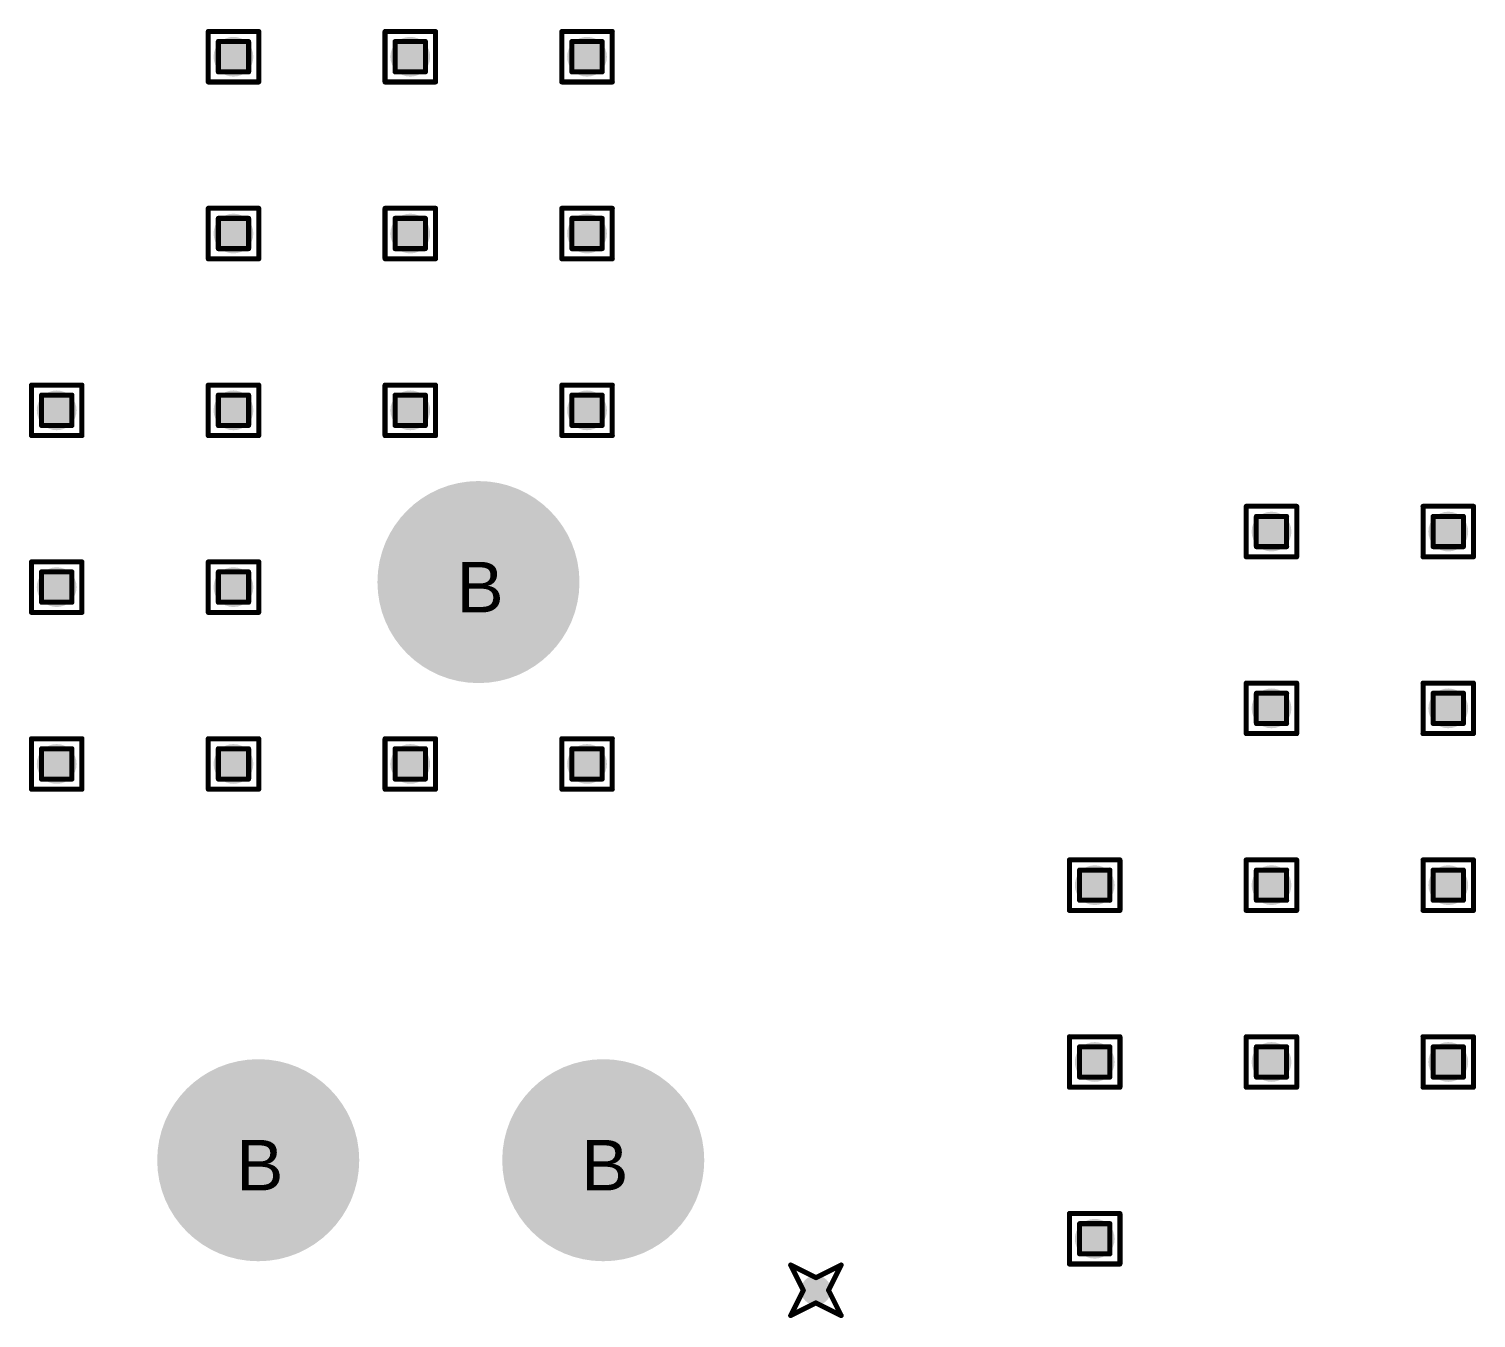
# Model space of a CAD drawing. Header units: millimetres. Extents: x -25 to 478, y -31 to 252.
# Drawn here: x 42.29 to 56.85, y 99.02 to 111.99 of the extents above; entities that cross this region are included whole.
import ezdxf

# ---------------------------------------------------------------- set-up
doc = ezdxf.new("R2010")
doc.units = ezdxf.units.MM
for name, color, linetype in [('DrillDrawing', 1, 'Continuous'), ('MultiLayer', 9, 'Continuous'), ('PadHoleLayer', 156, 'Continuous'), ('ViaHoleLayer', 16, 'Continuous')]:
    doc.layers.add(name, color=color, linetype=linetype)
doc.styles.add('Arial', font='', dxfattribs={"height": 0.2})
doc.styles.get('Arial').set_extended_font_data('Arial')

# ---------------------------------------------------------------- blocks, each defined once
blk = doc.blocks.new('KEYSTONE5000_961')
at = {"layer": 'MultiLayer'}
h = blk.add_hatch(color=9, dxfattribs=at)
edge = h.paths.add_edge_path()
edge.add_arc((0, 0), 1.016, 0, 360)
at = {"layer": 'PadHoleLayer'}
h = blk.add_hatch(color=156, dxfattribs=at)
edge = h.paths.add_edge_path()
edge.add_arc((0, 0), 0.508, 0, 360)
blk = doc.blocks.new('KEYSTONE5002_969')
at = {"layer": 'MultiLayer'}
h = blk.add_hatch(color=9, dxfattribs=at)
edge = h.paths.add_edge_path()
edge.add_arc((0, 0), 1.016, 0, 360)
at = {"layer": 'PadHoleLayer'}
h = blk.add_hatch(color=156, dxfattribs=at)
edge = h.paths.add_edge_path()
edge.add_arc((0, 0), 0.508, 0, 360)
blk = doc.blocks.new('KEYSTONE5002_985')
at = {"layer": 'MultiLayer'}
h = blk.add_hatch(color=9, dxfattribs=at)
edge = h.paths.add_edge_path()
edge.add_arc((0, 0), 1.016, 0, 360)
at = {"layer": 'PadHoleLayer'}
h = blk.add_hatch(color=156, dxfattribs=at)
edge = h.paths.add_edge_path()
edge.add_arc((0, 0), 0.508, 0, 360)

msp = doc.modelspace()

# ---------------------------------------------------------------- hatches: boundary and pattern name
at = {"layer": 'ViaHoleLayer'}
h = msp.add_hatch(color=16, dxfattribs=at)
edge = h.paths.add_edge_path()
edge.add_arc((44.348, 111.709), 0.2, 0, 360)
h = msp.add_hatch(color=16, dxfattribs=at)
edge = h.paths.add_edge_path()
edge.add_arc((46.126, 111.709), 0.2, 0, 360)
h = msp.add_hatch(color=16, dxfattribs=at)
edge = h.paths.add_edge_path()
edge.add_arc((47.904, 111.709), 0.2, 0, 360)
h = msp.add_hatch(color=16, dxfattribs=at)
edge = h.paths.add_edge_path()
edge.add_arc((44.348, 109.931), 0.2, 0, 360)
h = msp.add_hatch(color=16, dxfattribs=at)
edge = h.paths.add_edge_path()
edge.add_arc((46.126, 109.931), 0.2, 0, 360)
h = msp.add_hatch(color=16, dxfattribs=at)
edge = h.paths.add_edge_path()
edge.add_arc((47.904, 109.931), 0.2, 0, 360)
h = msp.add_hatch(color=16, dxfattribs=at)
edge = h.paths.add_edge_path()
edge.add_arc((42.57, 108.153), 0.2, 0, 360)
h = msp.add_hatch(color=16, dxfattribs=at)
edge = h.paths.add_edge_path()
edge.add_arc((44.348, 108.153), 0.2, 0, 360)
h = msp.add_hatch(color=16, dxfattribs=at)
edge = h.paths.add_edge_path()
edge.add_arc((46.126, 108.153), 0.2, 0, 360)
h = msp.add_hatch(color=16, dxfattribs=at)
edge = h.paths.add_edge_path()
edge.add_arc((47.904, 108.153), 0.2, 0, 360)
h = msp.add_hatch(color=16, dxfattribs=at)
edge = h.paths.add_edge_path()
edge.add_arc((54.788, 106.934), 0.2, 0, 360)
h = msp.add_hatch(color=16, dxfattribs=at)
edge = h.paths.add_edge_path()
edge.add_arc((56.566, 106.934), 0.2, 0, 360)
h = msp.add_hatch(color=16, dxfattribs=at)
edge = h.paths.add_edge_path()
edge.add_arc((42.57, 106.375), 0.2, 0, 360)
h = msp.add_hatch(color=16, dxfattribs=at)
edge = h.paths.add_edge_path()
edge.add_arc((44.348, 106.375), 0.2, 0, 360)
h = msp.add_hatch(color=16, dxfattribs=at)
edge = h.paths.add_edge_path()
edge.add_arc((54.788, 105.156), 0.2, 0, 360)
h = msp.add_hatch(color=16, dxfattribs=at)
edge = h.paths.add_edge_path()
edge.add_arc((56.566, 105.156), 0.2, 0, 360)
h = msp.add_hatch(color=16, dxfattribs=at)
edge = h.paths.add_edge_path()
edge.add_arc((42.57, 104.597), 0.2, 0, 360)
h = msp.add_hatch(color=16, dxfattribs=at)
edge = h.paths.add_edge_path()
edge.add_arc((44.348, 104.597), 0.2, 0, 360)
h = msp.add_hatch(color=16, dxfattribs=at)
edge = h.paths.add_edge_path()
edge.add_arc((46.126, 104.597), 0.2, 0, 360)
h = msp.add_hatch(color=16, dxfattribs=at)
edge = h.paths.add_edge_path()
edge.add_arc((47.904, 104.597), 0.2, 0, 360)
h = msp.add_hatch(color=16, dxfattribs=at)
edge = h.paths.add_edge_path()
edge.add_arc((53.01, 103.378), 0.2, 0, 360)
h = msp.add_hatch(color=16, dxfattribs=at)
edge = h.paths.add_edge_path()
edge.add_arc((54.788, 103.378), 0.2, 0, 360)
h = msp.add_hatch(color=16, dxfattribs=at)
edge = h.paths.add_edge_path()
edge.add_arc((56.566, 103.378), 0.2, 0, 360)
h = msp.add_hatch(color=16, dxfattribs=at)
edge = h.paths.add_edge_path()
edge.add_arc((53.01, 101.6), 0.2, 0, 360)
h = msp.add_hatch(color=16, dxfattribs=at)
edge = h.paths.add_edge_path()
edge.add_arc((54.788, 101.6), 0.2, 0, 360)
h = msp.add_hatch(color=16, dxfattribs=at)
edge = h.paths.add_edge_path()
edge.add_arc((56.566, 101.6), 0.2, 0, 360)
h = msp.add_hatch(color=16, dxfattribs=at)
edge = h.paths.add_edge_path()
edge.add_arc((53.01, 99.822), 0.2, 0, 360)
h = msp.add_hatch(color=16, dxfattribs=at)
edge = h.paths.add_edge_path()
edge.add_arc((50.206, 99.304), 0.15, 0, 360)

# ---------------------------------------------------------------- linework, layer by layer
at = {"layer": 'DrillDrawing', "const_width": 0.0508}
for points in [[(44.094, 111.963), (44.602, 111.963)], [(44.094, 111.455), (44.094, 111.963)], [(44.602, 111.455), (44.602, 111.963)], [(45.872, 111.963), (46.38, 111.963)], [(45.872, 111.455), (45.872, 111.963)], [(46.38, 111.455), (46.38, 111.963)], [(47.65, 111.963), (48.158, 111.963)], [(47.65, 111.455), (47.65, 111.963)], [(48.158, 111.455), (48.158, 111.963)], [(44.196, 111.862), (44.501, 111.862)], [(44.196, 111.557), (44.196, 111.862)], [(44.501, 111.557), (44.501, 111.862)], [(45.974, 111.862), (46.279, 111.862)], [(45.974, 111.557), (45.974, 111.862)], [(46.279, 111.557), (46.279, 111.862)], [(47.752, 111.862), (48.057, 111.862)], [(47.752, 111.557), (47.752, 111.862)], [(48.057, 111.557), (48.057, 111.862)], [(44.196, 111.557), (44.501, 111.557)], [(45.974, 111.557), (46.279, 111.557)], [(47.752, 111.557), (48.057, 111.557)], [(44.094, 111.455), (44.602, 111.455)], [(45.872, 111.455), (46.38, 111.455)], [(47.65, 111.455), (48.158, 111.455)], [(44.094, 110.185), (44.602, 110.185)], [(44.094, 109.677), (44.094, 110.185)], [(44.602, 109.677), (44.602, 110.185)], [(45.872, 110.185), (46.38, 110.185)], [(45.872, 109.677), (45.872, 110.185)], [(46.38, 109.677), (46.38, 110.185)], [(47.65, 110.185), (48.158, 110.185)], [(47.65, 109.677), (47.65, 110.185)], [(48.158, 109.677), (48.158, 110.185)], [(44.196, 110.084), (44.501, 110.084)], [(44.196, 109.779), (44.196, 110.084)], [(44.501, 109.779), (44.501, 110.084)], [(45.974, 110.084), (46.279, 110.084)], [(45.974, 109.779), (45.974, 110.084)], [(46.279, 109.779), (46.279, 110.084)], [(47.752, 110.084), (48.057, 110.084)], [(47.752, 109.779), (47.752, 110.084)], [(48.057, 109.779), (48.057, 110.084)], [(44.196, 109.779), (44.501, 109.779)], [(45.974, 109.779), (46.279, 109.779)], [(47.752, 109.779), (48.057, 109.779)], [(44.094, 109.677), (44.602, 109.677)], [(45.872, 109.677), (46.38, 109.677)], [(47.65, 109.677), (48.158, 109.677)], [(42.316, 108.407), (42.824, 108.407)], [(42.316, 107.899), (42.316, 108.407)], [(42.824, 107.899), (42.824, 108.407)], [(44.094, 108.407), (44.602, 108.407)], [(44.094, 107.899), (44.094, 108.407)], [(44.602, 107.899), (44.602, 108.407)], [(45.872, 108.407), (46.38, 108.407)], [(45.872, 107.899), (45.872, 108.407)], [(46.38, 107.899), (46.38, 108.407)], [(47.65, 108.407), (48.158, 108.407)], [(47.65, 107.899), (47.65, 108.407)], [(48.158, 107.899), (48.158, 108.407)], [(42.418, 108.306), (42.723, 108.306)], [(42.418, 108.001), (42.418, 108.306)], [(42.723, 108.001), (42.723, 108.306)], [(44.196, 108.306), (44.501, 108.306)], [(44.196, 108.001), (44.196, 108.306)], [(44.501, 108.001), (44.501, 108.306)], [(45.974, 108.306), (46.279, 108.306)], [(45.974, 108.001), (45.974, 108.306)], [(46.279, 108.001), (46.279, 108.306)], [(47.752, 108.306), (48.057, 108.306)], [(47.752, 108.001), (47.752, 108.306)], [(48.057, 108.001), (48.057, 108.306)], [(42.418, 108.001), (42.723, 108.001)], [(44.196, 108.001), (44.501, 108.001)], [(45.974, 108.001), (46.279, 108.001)], [(47.752, 108.001), (48.057, 108.001)], [(42.316, 107.899), (42.824, 107.899)], [(44.094, 107.899), (44.602, 107.899)], [(45.872, 107.899), (46.38, 107.899)], [(47.65, 107.899), (48.158, 107.899)], [(54.534, 107.188), (55.042, 107.188)], [(54.534, 106.68), (54.534, 107.188)], [(55.042, 106.68), (55.042, 107.188)], [(56.312, 107.188), (56.82, 107.188)], [(56.312, 106.68), (56.312, 107.188)], [(56.82, 106.68), (56.82, 107.188)], [(54.635, 107.086), (54.94, 107.086)], [(54.635, 106.782), (54.635, 107.086)], [(54.94, 106.782), (54.94, 107.086)], [(56.413, 107.086), (56.718, 107.086)], [(56.413, 106.782), (56.413, 107.086)], [(56.718, 106.782), (56.718, 107.086)], [(54.534, 106.68), (55.042, 106.68)], [(54.635, 106.782), (54.94, 106.782)], [(56.312, 106.68), (56.82, 106.68)], [(56.413, 106.782), (56.718, 106.782)], [(42.316, 106.629), (42.824, 106.629)], [(42.316, 106.121), (42.316, 106.629)], [(42.418, 106.528), (42.723, 106.528)], [(42.418, 106.223), (42.418, 106.528)], [(42.723, 106.223), (42.723, 106.528)], [(42.824, 106.121), (42.824, 106.629)], [(44.094, 106.629), (44.602, 106.629)], [(44.094, 106.121), (44.094, 106.629)], [(44.196, 106.528), (44.501, 106.528)], [(44.196, 106.223), (44.196, 106.528)], [(44.501, 106.223), (44.501, 106.528)], [(44.602, 106.121), (44.602, 106.629)], [(42.418, 106.223), (42.723, 106.223)], [(44.196, 106.223), (44.501, 106.223)], [(42.316, 106.121), (42.824, 106.121)], [(44.094, 106.121), (44.602, 106.121)], [(54.534, 105.41), (55.042, 105.41)], [(54.534, 104.902), (54.534, 105.41)], [(55.042, 104.902), (55.042, 105.41)], [(56.312, 105.41), (56.82, 105.41)], [(56.312, 104.902), (56.312, 105.41)], [(56.82, 104.902), (56.82, 105.41)], [(54.635, 105.308), (54.94, 105.308)], [(54.635, 105.004), (54.635, 105.308)], [(54.94, 105.004), (54.94, 105.308)], [(56.413, 105.308), (56.718, 105.308)], [(56.413, 105.004), (56.413, 105.308)], [(56.718, 105.004), (56.718, 105.308)], [(54.635, 105.004), (54.94, 105.004)], [(56.413, 105.004), (56.718, 105.004)], [(42.316, 104.851), (42.824, 104.851)], [(42.316, 104.343), (42.316, 104.851)], [(42.824, 104.343), (42.824, 104.851)], [(44.094, 104.851), (44.602, 104.851)], [(44.094, 104.343), (44.094, 104.851)], [(44.602, 104.343), (44.602, 104.851)], [(45.872, 104.851), (46.38, 104.851)], [(45.872, 104.343), (45.872, 104.851)], [(46.38, 104.343), (46.38, 104.851)], [(47.65, 104.851), (48.158, 104.851)], [(47.65, 104.343), (47.65, 104.851)], [(48.158, 104.343), (48.158, 104.851)], [(54.534, 104.902), (55.042, 104.902)], [(56.312, 104.902), (56.82, 104.902)], [(42.418, 104.75), (42.723, 104.75)], [(42.418, 104.445), (42.418, 104.75)], [(42.723, 104.445), (42.723, 104.75)], [(44.196, 104.75), (44.501, 104.75)], [(44.196, 104.445), (44.196, 104.75)], [(44.501, 104.445), (44.501, 104.75)], [(45.974, 104.75), (46.279, 104.75)], [(45.974, 104.445), (45.974, 104.75)], [(46.279, 104.445), (46.279, 104.75)], [(47.752, 104.75), (48.057, 104.75)], [(47.752, 104.445), (47.752, 104.75)], [(48.057, 104.445), (48.057, 104.75)], [(42.316, 104.343), (42.824, 104.343)], [(42.418, 104.445), (42.723, 104.445)], [(44.094, 104.343), (44.602, 104.343)], [(44.196, 104.445), (44.501, 104.445)], [(45.872, 104.343), (46.38, 104.343)], [(45.974, 104.445), (46.279, 104.445)], [(47.65, 104.343), (48.158, 104.343)], [(47.752, 104.445), (48.057, 104.445)], [(52.756, 103.632), (53.264, 103.632)], [(52.756, 103.124), (52.756, 103.632)], [(53.264, 103.124), (53.264, 103.632)], [(54.534, 103.632), (55.042, 103.632)], [(54.534, 103.124), (54.534, 103.632)], [(55.042, 103.124), (55.042, 103.632)], [(56.312, 103.632), (56.82, 103.632)], [(56.312, 103.124), (56.312, 103.632)], [(56.82, 103.124), (56.82, 103.632)], [(52.857, 103.53), (53.162, 103.53)], [(52.857, 103.226), (52.857, 103.53)], [(53.162, 103.226), (53.162, 103.53)], [(54.635, 103.53), (54.94, 103.53)], [(54.635, 103.226), (54.635, 103.53)], [(54.94, 103.226), (54.94, 103.53)], [(56.413, 103.53), (56.718, 103.53)], [(56.413, 103.226), (56.413, 103.53)], [(56.718, 103.226), (56.718, 103.53)], [(52.857, 103.226), (53.162, 103.226)], [(54.635, 103.226), (54.94, 103.226)], [(56.413, 103.226), (56.718, 103.226)], [(52.756, 103.124), (53.264, 103.124)], [(54.534, 103.124), (55.042, 103.124)], [(56.312, 103.124), (56.82, 103.124)], [(52.756, 101.854), (53.264, 101.854)], [(52.756, 101.346), (52.756, 101.854)], [(52.857, 101.752), (53.162, 101.752)], [(52.857, 101.448), (52.857, 101.752)], [(53.162, 101.448), (53.162, 101.752)], [(53.264, 101.346), (53.264, 101.854)], [(54.534, 101.854), (55.042, 101.854)], [(54.534, 101.346), (54.534, 101.854)], [(54.635, 101.752), (54.94, 101.752)], [(54.635, 101.448), (54.635, 101.752)], [(54.94, 101.448), (54.94, 101.752)], [(55.042, 101.346), (55.042, 101.854)], [(56.312, 101.854), (56.82, 101.854)], [(56.312, 101.346), (56.312, 101.854)], [(56.413, 101.752), (56.718, 101.752)], [(56.413, 101.448), (56.413, 101.752)], [(56.718, 101.448), (56.718, 101.752)], [(56.82, 101.346), (56.82, 101.854)], [(52.857, 101.448), (53.162, 101.448)], [(54.635, 101.448), (54.94, 101.448)], [(56.413, 101.448), (56.718, 101.448)], [(52.756, 101.346), (53.264, 101.346)], [(54.534, 101.346), (55.042, 101.346)], [(56.312, 101.346), (56.82, 101.346)], [(52.756, 100.076), (53.264, 100.076)], [(52.756, 99.568), (52.756, 100.076)], [(52.857, 99.974), (53.162, 99.974)], [(52.857, 99.67), (52.857, 99.974)], [(53.162, 99.67), (53.162, 99.974)], [(53.264, 99.568), (53.264, 100.076)], [(49.952, 99.558), (50.206, 99.431)], [(49.952, 99.558), (50.079, 99.304)], [(50.206, 99.431), (50.46, 99.558)], [(50.333, 99.304), (50.46, 99.558)], [(52.756, 99.568), (53.264, 99.568)], [(52.857, 99.67), (53.162, 99.67)], [(49.952, 99.05), (50.079, 99.304)], [(50.333, 99.304), (50.46, 99.05)], [(49.952, 99.05), (50.206, 99.177)], [(50.206, 99.177), (50.46, 99.05)]]:
    msp.add_lwpolyline(points, dxfattribs=at)
at = {"layer": 'DrillDrawing', "const_width": 0.0254}
for points in [[(44.082, 111.963, 1), (44.107, 111.963, 1)], [(44.082, 111.963, 1), (44.107, 111.963, 1)], [(44.59, 111.963, 1), (44.615, 111.963, 1)], [(44.59, 111.963, 1), (44.615, 111.963, 1)], [(45.86, 111.963, 1), (45.885, 111.963, 1)], [(45.86, 111.963, 1), (45.885, 111.963, 1)], [(46.368, 111.963, 1), (46.393, 111.963, 1)], [(46.368, 111.963, 1), (46.393, 111.963, 1)], [(47.638, 111.963, 1), (47.663, 111.963, 1)], [(47.638, 111.963, 1), (47.663, 111.963, 1)], [(48.146, 111.963, 1), (48.171, 111.963, 1)], [(48.146, 111.963, 1), (48.171, 111.963, 1)], [(44.183, 111.862, 1), (44.209, 111.862, 1)], [(44.183, 111.862, 1), (44.209, 111.862, 1)], [(44.488, 111.862, 1), (44.513, 111.862, 1)], [(44.488, 111.862, 1), (44.513, 111.862, 1)], [(45.961, 111.862, 1), (45.987, 111.862, 1)], [(45.961, 111.862, 1), (45.987, 111.862, 1)], [(46.266, 111.862, 1), (46.291, 111.862, 1)], [(46.266, 111.862, 1), (46.291, 111.862, 1)], [(47.739, 111.862, 1), (47.765, 111.862, 1)], [(47.739, 111.862, 1), (47.765, 111.862, 1)], [(48.044, 111.862, 1), (48.069, 111.862, 1)], [(48.044, 111.862, 1), (48.069, 111.862, 1)], [(44.183, 111.557, 1), (44.209, 111.557, 1)], [(44.183, 111.557, 1), (44.209, 111.557, 1)], [(44.488, 111.557, 1), (44.513, 111.557, 1)], [(44.488, 111.557, 1), (44.513, 111.557, 1)], [(45.961, 111.557, 1), (45.987, 111.557, 1)], [(45.961, 111.557, 1), (45.987, 111.557, 1)], [(46.266, 111.557, 1), (46.291, 111.557, 1)], [(46.266, 111.557, 1), (46.291, 111.557, 1)], [(47.739, 111.557, 1), (47.765, 111.557, 1)], [(47.739, 111.557, 1), (47.765, 111.557, 1)], [(48.044, 111.557, 1), (48.069, 111.557, 1)], [(48.044, 111.557, 1), (48.069, 111.557, 1)], [(44.082, 111.455, 1), (44.107, 111.455, 1)], [(44.082, 111.455, 1), (44.107, 111.455, 1)], [(44.59, 111.455, 1), (44.615, 111.455, 1)], [(44.59, 111.455, 1), (44.615, 111.455, 1)], [(45.86, 111.455, 1), (45.885, 111.455, 1)], [(45.86, 111.455, 1), (45.885, 111.455, 1)], [(46.368, 111.455, 1), (46.393, 111.455, 1)], [(46.368, 111.455, 1), (46.393, 111.455, 1)], [(47.638, 111.455, 1), (47.663, 111.455, 1)], [(47.638, 111.455, 1), (47.663, 111.455, 1)], [(48.146, 111.455, 1), (48.171, 111.455, 1)], [(48.146, 111.455, 1), (48.171, 111.455, 1)], [(44.082, 110.185, 1), (44.107, 110.185, 1)], [(44.082, 110.185, 1), (44.107, 110.185, 1)], [(44.59, 110.185, 1), (44.615, 110.185, 1)], [(44.59, 110.185, 1), (44.615, 110.185, 1)], [(45.86, 110.185, 1), (45.885, 110.185, 1)], [(45.86, 110.185, 1), (45.885, 110.185, 1)], [(46.368, 110.185, 1), (46.393, 110.185, 1)], [(46.368, 110.185, 1), (46.393, 110.185, 1)], [(47.638, 110.185, 1), (47.663, 110.185, 1)], [(47.638, 110.185, 1), (47.663, 110.185, 1)], [(48.146, 110.185, 1), (48.171, 110.185, 1)], [(48.146, 110.185, 1), (48.171, 110.185, 1)], [(44.183, 110.084, 1), (44.209, 110.084, 1)], [(44.183, 110.084, 1), (44.209, 110.084, 1)], [(44.488, 110.084, 1), (44.513, 110.084, 1)], [(44.488, 110.084, 1), (44.513, 110.084, 1)], [(45.961, 110.084, 1), (45.987, 110.084, 1)], [(45.961, 110.084, 1), (45.987, 110.084, 1)], [(46.266, 110.084, 1), (46.291, 110.084, 1)], [(46.266, 110.084, 1), (46.291, 110.084, 1)], [(47.739, 110.084, 1), (47.765, 110.084, 1)], [(47.739, 110.084, 1), (47.765, 110.084, 1)], [(48.044, 110.084, 1), (48.069, 110.084, 1)], [(48.044, 110.084, 1), (48.069, 110.084, 1)], [(44.183, 109.779, 1), (44.209, 109.779, 1)], [(44.183, 109.779, 1), (44.209, 109.779, 1)], [(44.488, 109.779, 1), (44.513, 109.779, 1)], [(44.488, 109.779, 1), (44.513, 109.779, 1)], [(45.961, 109.779, 1), (45.987, 109.779, 1)], [(45.961, 109.779, 1), (45.987, 109.779, 1)], [(46.266, 109.779, 1), (46.291, 109.779, 1)], [(46.266, 109.779, 1), (46.291, 109.779, 1)], [(47.739, 109.779, 1), (47.765, 109.779, 1)], [(47.739, 109.779, 1), (47.765, 109.779, 1)], [(48.044, 109.779, 1), (48.069, 109.779, 1)], [(48.044, 109.779, 1), (48.069, 109.779, 1)], [(44.082, 109.677, 1), (44.107, 109.677, 1)], [(44.082, 109.677, 1), (44.107, 109.677, 1)], [(44.59, 109.677, 1), (44.615, 109.677, 1)], [(44.59, 109.677, 1), (44.615, 109.677, 1)], [(45.86, 109.677, 1), (45.885, 109.677, 1)], [(45.86, 109.677, 1), (45.885, 109.677, 1)], [(46.368, 109.677, 1), (46.393, 109.677, 1)], [(46.368, 109.677, 1), (46.393, 109.677, 1)], [(47.638, 109.677, 1), (47.663, 109.677, 1)], [(47.638, 109.677, 1), (47.663, 109.677, 1)], [(48.146, 109.677, 1), (48.171, 109.677, 1)], [(48.146, 109.677, 1), (48.171, 109.677, 1)], [(42.304, 108.407, 1), (42.329, 108.407, 1)], [(42.304, 108.407, 1), (42.329, 108.407, 1)], [(42.812, 108.407, 1), (42.837, 108.407, 1)], [(42.812, 108.407, 1), (42.837, 108.407, 1)], [(44.082, 108.407, 1), (44.107, 108.407, 1)], [(44.082, 108.407, 1), (44.107, 108.407, 1)], [(44.59, 108.407, 1), (44.615, 108.407, 1)], [(44.59, 108.407, 1), (44.615, 108.407, 1)], [(45.86, 108.407, 1), (45.885, 108.407, 1)], [(45.86, 108.407, 1), (45.885, 108.407, 1)], [(46.368, 108.407, 1), (46.393, 108.407, 1)], [(46.368, 108.407, 1), (46.393, 108.407, 1)], [(47.638, 108.407, 1), (47.663, 108.407, 1)], [(47.638, 108.407, 1), (47.663, 108.407, 1)], [(48.146, 108.407, 1), (48.171, 108.407, 1)], [(48.146, 108.407, 1), (48.171, 108.407, 1)], [(42.405, 108.306, 1), (42.431, 108.306, 1)], [(42.405, 108.306, 1), (42.431, 108.306, 1)], [(42.71, 108.306, 1), (42.736, 108.306, 1)], [(42.71, 108.306, 1), (42.736, 108.306, 1)], [(44.183, 108.306, 1), (44.209, 108.306, 1)], [(44.183, 108.306, 1), (44.209, 108.306, 1)], [(44.488, 108.306, 1), (44.513, 108.306, 1)], [(44.488, 108.306, 1), (44.513, 108.306, 1)], [(45.961, 108.306, 1), (45.987, 108.306, 1)], [(45.961, 108.306, 1), (45.987, 108.306, 1)], [(46.266, 108.306, 1), (46.291, 108.306, 1)], [(46.266, 108.306, 1), (46.291, 108.306, 1)], [(47.739, 108.306, 1), (47.765, 108.306, 1)], [(47.739, 108.306, 1), (47.765, 108.306, 1)], [(48.044, 108.306, 1), (48.069, 108.306, 1)], [(48.044, 108.306, 1), (48.069, 108.306, 1)], [(42.405, 108.001, 1), (42.431, 108.001, 1)], [(42.405, 108.001, 1), (42.431, 108.001, 1)], [(42.71, 108.001, 1), (42.736, 108.001, 1)], [(42.71, 108.001, 1), (42.736, 108.001, 1)], [(44.183, 108.001, 1), (44.209, 108.001, 1)], [(44.183, 108.001, 1), (44.209, 108.001, 1)], [(44.488, 108.001, 1), (44.513, 108.001, 1)], [(44.488, 108.001, 1), (44.513, 108.001, 1)], [(45.961, 108.001, 1), (45.987, 108.001, 1)], [(45.961, 108.001, 1), (45.987, 108.001, 1)], [(46.266, 108.001, 1), (46.291, 108.001, 1)], [(46.266, 108.001, 1), (46.291, 108.001, 1)], [(47.739, 108.001, 1), (47.765, 108.001, 1)], [(47.739, 108.001, 1), (47.765, 108.001, 1)], [(48.044, 108.001, 1), (48.069, 108.001, 1)], [(48.044, 108.001, 1), (48.069, 108.001, 1)], [(42.304, 107.899, 1), (42.329, 107.899, 1)], [(42.304, 107.899, 1), (42.329, 107.899, 1)], [(42.812, 107.899, 1), (42.837, 107.899, 1)], [(42.812, 107.899, 1), (42.837, 107.899, 1)], [(44.082, 107.899, 1), (44.107, 107.899, 1)], [(44.082, 107.899, 1), (44.107, 107.899, 1)], [(44.59, 107.899, 1), (44.615, 107.899, 1)], [(44.59, 107.899, 1), (44.615, 107.899, 1)], [(45.86, 107.899, 1), (45.885, 107.899, 1)], [(45.86, 107.899, 1), (45.885, 107.899, 1)], [(46.368, 107.899, 1), (46.393, 107.899, 1)], [(46.368, 107.899, 1), (46.393, 107.899, 1)], [(47.638, 107.899, 1), (47.663, 107.899, 1)], [(47.638, 107.899, 1), (47.663, 107.899, 1)], [(48.146, 107.899, 1), (48.171, 107.899, 1)], [(48.146, 107.899, 1), (48.171, 107.899, 1)], [(54.521, 107.188, 1), (54.546, 107.188, 1)], [(54.521, 107.188, 1), (54.546, 107.188, 1)], [(55.029, 107.188, 1), (55.054, 107.188, 1)], [(55.029, 107.188, 1), (55.054, 107.188, 1)], [(56.299, 107.188, 1), (56.324, 107.188, 1)], [(56.299, 107.188, 1), (56.324, 107.188, 1)], [(56.807, 107.188, 1), (56.832, 107.188, 1)], [(56.807, 107.188, 1), (56.832, 107.188, 1)], [(54.623, 107.086, 1), (54.648, 107.086, 1)], [(54.623, 107.086, 1), (54.648, 107.086, 1)], [(54.928, 107.086, 1), (54.953, 107.086, 1)], [(54.928, 107.086, 1), (54.953, 107.086, 1)], [(56.401, 107.086, 1), (56.426, 107.086, 1)], [(56.401, 107.086, 1), (56.426, 107.086, 1)], [(56.705, 107.086, 1), (56.731, 107.086, 1)], [(56.705, 107.086, 1), (56.731, 107.086, 1)], [(54.521, 106.68, 1), (54.546, 106.68, 1)], [(54.521, 106.68, 1), (54.546, 106.68, 1)], [(54.623, 106.782, 1), (54.648, 106.782, 1)], [(54.623, 106.782, 1), (54.648, 106.782, 1)], [(54.928, 106.782, 1), (54.953, 106.782, 1)], [(54.928, 106.782, 1), (54.953, 106.782, 1)], [(55.029, 106.68, 1), (55.054, 106.68, 1)], [(55.029, 106.68, 1), (55.054, 106.68, 1)], [(56.299, 106.68, 1), (56.324, 106.68, 1)], [(56.299, 106.68, 1), (56.324, 106.68, 1)], [(56.401, 106.782, 1), (56.426, 106.782, 1)], [(56.401, 106.782, 1), (56.426, 106.782, 1)], [(56.705, 106.782, 1), (56.731, 106.782, 1)], [(56.705, 106.782, 1), (56.731, 106.782, 1)], [(56.807, 106.68, 1), (56.832, 106.68, 1)], [(56.807, 106.68, 1), (56.832, 106.68, 1)], [(42.304, 106.629, 1), (42.329, 106.629, 1)], [(42.304, 106.629, 1), (42.329, 106.629, 1)], [(42.405, 106.528, 1), (42.431, 106.528, 1)], [(42.405, 106.528, 1), (42.431, 106.528, 1)], [(42.71, 106.528, 1), (42.736, 106.528, 1)], [(42.71, 106.528, 1), (42.736, 106.528, 1)], [(42.812, 106.629, 1), (42.837, 106.629, 1)], [(42.812, 106.629, 1), (42.837, 106.629, 1)], [(44.082, 106.629, 1), (44.107, 106.629, 1)], [(44.082, 106.629, 1), (44.107, 106.629, 1)], [(44.183, 106.528, 1), (44.209, 106.528, 1)], [(44.183, 106.528, 1), (44.209, 106.528, 1)], [(44.488, 106.528, 1), (44.513, 106.528, 1)], [(44.488, 106.528, 1), (44.513, 106.528, 1)], [(44.59, 106.629, 1), (44.615, 106.629, 1)], [(44.59, 106.629, 1), (44.615, 106.629, 1)], [(42.405, 106.223, 1), (42.431, 106.223, 1)], [(42.405, 106.223, 1), (42.431, 106.223, 1)], [(42.71, 106.223, 1), (42.736, 106.223, 1)], [(42.71, 106.223, 1), (42.736, 106.223, 1)], [(44.183, 106.223, 1), (44.209, 106.223, 1)], [(44.183, 106.223, 1), (44.209, 106.223, 1)], [(44.488, 106.223, 1), (44.513, 106.223, 1)], [(44.488, 106.223, 1), (44.513, 106.223, 1)], [(42.304, 106.121, 1), (42.329, 106.121, 1)], [(42.304, 106.121, 1), (42.329, 106.121, 1)], [(42.812, 106.121, 1), (42.837, 106.121, 1)], [(42.812, 106.121, 1), (42.837, 106.121, 1)], [(44.082, 106.121, 1), (44.107, 106.121, 1)], [(44.082, 106.121, 1), (44.107, 106.121, 1)], [(44.59, 106.121, 1), (44.615, 106.121, 1)], [(44.59, 106.121, 1), (44.615, 106.121, 1)], [(54.521, 105.41, 1), (54.546, 105.41, 1)], [(54.521, 105.41, 1), (54.546, 105.41, 1)], [(55.029, 105.41, 1), (55.054, 105.41, 1)], [(55.029, 105.41, 1), (55.054, 105.41, 1)], [(56.299, 105.41, 1), (56.324, 105.41, 1)], [(56.299, 105.41, 1), (56.324, 105.41, 1)], [(56.807, 105.41, 1), (56.832, 105.41, 1)], [(56.807, 105.41, 1), (56.832, 105.41, 1)], [(54.623, 105.308, 1), (54.648, 105.308, 1)], [(54.623, 105.308, 1), (54.648, 105.308, 1)], [(54.928, 105.308, 1), (54.953, 105.308, 1)], [(54.928, 105.308, 1), (54.953, 105.308, 1)], [(56.401, 105.308, 1), (56.426, 105.308, 1)], [(56.401, 105.308, 1), (56.426, 105.308, 1)], [(56.705, 105.308, 1), (56.731, 105.308, 1)], [(56.705, 105.308, 1), (56.731, 105.308, 1)], [(54.623, 105.004, 1), (54.648, 105.004, 1)], [(54.623, 105.004, 1), (54.648, 105.004, 1)], [(54.928, 105.004, 1), (54.953, 105.004, 1)], [(54.928, 105.004, 1), (54.953, 105.004, 1)], [(56.401, 105.004, 1), (56.426, 105.004, 1)], [(56.401, 105.004, 1), (56.426, 105.004, 1)], [(56.705, 105.004, 1), (56.731, 105.004, 1)], [(56.705, 105.004, 1), (56.731, 105.004, 1)], [(42.304, 104.851, 1), (42.329, 104.851, 1)], [(42.304, 104.851, 1), (42.329, 104.851, 1)], [(42.812, 104.851, 1), (42.837, 104.851, 1)], [(42.812, 104.851, 1), (42.837, 104.851, 1)], [(44.082, 104.851, 1), (44.107, 104.851, 1)], [(44.082, 104.851, 1), (44.107, 104.851, 1)], [(44.59, 104.851, 1), (44.615, 104.851, 1)], [(44.59, 104.851, 1), (44.615, 104.851, 1)], [(45.86, 104.851, 1), (45.885, 104.851, 1)], [(45.86, 104.851, 1), (45.885, 104.851, 1)], [(46.368, 104.851, 1), (46.393, 104.851, 1)], [(46.368, 104.851, 1), (46.393, 104.851, 1)], [(47.638, 104.851, 1), (47.663, 104.851, 1)], [(47.638, 104.851, 1), (47.663, 104.851, 1)], [(48.146, 104.851, 1), (48.171, 104.851, 1)], [(48.146, 104.851, 1), (48.171, 104.851, 1)], [(54.521, 104.902, 1), (54.546, 104.902, 1)], [(54.521, 104.902, 1), (54.546, 104.902, 1)], [(55.029, 104.902, 1), (55.054, 104.902, 1)], [(55.029, 104.902, 1), (55.054, 104.902, 1)], [(56.299, 104.902, 1), (56.324, 104.902, 1)], [(56.299, 104.902, 1), (56.324, 104.902, 1)], [(56.807, 104.902, 1), (56.832, 104.902, 1)], [(56.807, 104.902, 1), (56.832, 104.902, 1)], [(42.405, 104.75, 1), (42.431, 104.75, 1)], [(42.405, 104.75, 1), (42.431, 104.75, 1)], [(42.71, 104.75, 1), (42.736, 104.75, 1)], [(42.71, 104.75, 1), (42.736, 104.75, 1)], [(44.183, 104.75, 1), (44.209, 104.75, 1)], [(44.183, 104.75, 1), (44.209, 104.75, 1)], [(44.488, 104.75, 1), (44.513, 104.75, 1)], [(44.488, 104.75, 1), (44.513, 104.75, 1)], [(45.961, 104.75, 1), (45.987, 104.75, 1)], [(45.961, 104.75, 1), (45.987, 104.75, 1)], [(46.266, 104.75, 1), (46.291, 104.75, 1)], [(46.266, 104.75, 1), (46.291, 104.75, 1)], [(47.739, 104.75, 1), (47.765, 104.75, 1)], [(47.739, 104.75, 1), (47.765, 104.75, 1)], [(48.044, 104.75, 1), (48.069, 104.75, 1)], [(48.044, 104.75, 1), (48.069, 104.75, 1)], [(42.304, 104.343, 1), (42.329, 104.343, 1)], [(42.304, 104.343, 1), (42.329, 104.343, 1)], [(42.405, 104.445, 1), (42.431, 104.445, 1)], [(42.405, 104.445, 1), (42.431, 104.445, 1)], [(42.71, 104.445, 1), (42.736, 104.445, 1)], [(42.71, 104.445, 1), (42.736, 104.445, 1)], [(42.812, 104.343, 1), (42.837, 104.343, 1)], [(42.812, 104.343, 1), (42.837, 104.343, 1)], [(44.082, 104.343, 1), (44.107, 104.343, 1)], [(44.082, 104.343, 1), (44.107, 104.343, 1)], [(44.183, 104.445, 1), (44.209, 104.445, 1)], [(44.183, 104.445, 1), (44.209, 104.445, 1)], [(44.488, 104.445, 1), (44.513, 104.445, 1)], [(44.488, 104.445, 1), (44.513, 104.445, 1)], [(44.59, 104.343, 1), (44.615, 104.343, 1)], [(44.59, 104.343, 1), (44.615, 104.343, 1)], [(45.86, 104.343, 1), (45.885, 104.343, 1)], [(45.86, 104.343, 1), (45.885, 104.343, 1)], [(45.961, 104.445, 1), (45.987, 104.445, 1)], [(45.961, 104.445, 1), (45.987, 104.445, 1)], [(46.266, 104.445, 1), (46.291, 104.445, 1)], [(46.266, 104.445, 1), (46.291, 104.445, 1)], [(46.368, 104.343, 1), (46.393, 104.343, 1)], [(46.368, 104.343, 1), (46.393, 104.343, 1)], [(47.638, 104.343, 1), (47.663, 104.343, 1)], [(47.638, 104.343, 1), (47.663, 104.343, 1)], [(47.739, 104.445, 1), (47.765, 104.445, 1)], [(47.739, 104.445, 1), (47.765, 104.445, 1)], [(48.044, 104.445, 1), (48.069, 104.445, 1)], [(48.044, 104.445, 1), (48.069, 104.445, 1)], [(48.146, 104.343, 1), (48.171, 104.343, 1)], [(48.146, 104.343, 1), (48.171, 104.343, 1)], [(52.743, 103.632, 1), (52.769, 103.632, 1)], [(52.743, 103.632, 1), (52.769, 103.632, 1)], [(53.251, 103.632, 1), (53.276, 103.632, 1)], [(53.251, 103.632, 1), (53.276, 103.632, 1)], [(54.521, 103.632, 1), (54.546, 103.632, 1)], [(54.521, 103.632, 1), (54.546, 103.632, 1)], [(55.029, 103.632, 1), (55.054, 103.632, 1)], [(55.029, 103.632, 1), (55.054, 103.632, 1)], [(56.299, 103.632, 1), (56.324, 103.632, 1)], [(56.299, 103.632, 1), (56.324, 103.632, 1)], [(56.807, 103.632, 1), (56.832, 103.632, 1)], [(56.807, 103.632, 1), (56.832, 103.632, 1)], [(52.845, 103.53, 1), (52.87, 103.53, 1)], [(52.845, 103.53, 1), (52.87, 103.53, 1)], [(53.149, 103.53, 1), (53.175, 103.53, 1)], [(53.149, 103.53, 1), (53.175, 103.53, 1)], [(54.623, 103.53, 1), (54.648, 103.53, 1)], [(54.623, 103.53, 1), (54.648, 103.53, 1)], [(54.928, 103.53, 1), (54.953, 103.53, 1)], [(54.928, 103.53, 1), (54.953, 103.53, 1)], [(56.401, 103.53, 1), (56.426, 103.53, 1)], [(56.401, 103.53, 1), (56.426, 103.53, 1)], [(56.705, 103.53, 1), (56.731, 103.53, 1)], [(56.705, 103.53, 1), (56.731, 103.53, 1)], [(52.845, 103.226, 1), (52.87, 103.226, 1)], [(52.845, 103.226, 1), (52.87, 103.226, 1)], [(53.149, 103.226, 1), (53.175, 103.226, 1)], [(53.149, 103.226, 1), (53.175, 103.226, 1)], [(54.623, 103.226, 1), (54.648, 103.226, 1)], [(54.623, 103.226, 1), (54.648, 103.226, 1)], [(54.928, 103.226, 1), (54.953, 103.226, 1)], [(54.928, 103.226, 1), (54.953, 103.226, 1)], [(56.401, 103.226, 1), (56.426, 103.226, 1)], [(56.401, 103.226, 1), (56.426, 103.226, 1)], [(56.705, 103.226, 1), (56.731, 103.226, 1)], [(56.705, 103.226, 1), (56.731, 103.226, 1)], [(52.743, 103.124, 1), (52.769, 103.124, 1)], [(52.743, 103.124, 1), (52.769, 103.124, 1)], [(53.251, 103.124, 1), (53.276, 103.124, 1)], [(53.251, 103.124, 1), (53.276, 103.124, 1)], [(54.521, 103.124, 1), (54.546, 103.124, 1)], [(54.521, 103.124, 1), (54.546, 103.124, 1)], [(55.029, 103.124, 1), (55.054, 103.124, 1)], [(55.029, 103.124, 1), (55.054, 103.124, 1)], [(56.299, 103.124, 1), (56.324, 103.124, 1)], [(56.299, 103.124, 1), (56.324, 103.124, 1)], [(56.807, 103.124, 1), (56.832, 103.124, 1)], [(56.807, 103.124, 1), (56.832, 103.124, 1)], [(52.743, 101.854, 1), (52.769, 101.854, 1)], [(52.743, 101.854, 1), (52.769, 101.854, 1)], [(52.845, 101.752, 1), (52.87, 101.752, 1)], [(52.845, 101.752, 1), (52.87, 101.752, 1)], [(53.149, 101.752, 1), (53.175, 101.752, 1)], [(53.149, 101.752, 1), (53.175, 101.752, 1)], [(53.251, 101.854, 1), (53.276, 101.854, 1)], [(53.251, 101.854, 1), (53.276, 101.854, 1)], [(54.521, 101.854, 1), (54.546, 101.854, 1)], [(54.521, 101.854, 1), (54.546, 101.854, 1)], [(54.623, 101.752, 1), (54.648, 101.752, 1)], [(54.623, 101.752, 1), (54.648, 101.752, 1)], [(54.928, 101.752, 1), (54.953, 101.752, 1)], [(54.928, 101.752, 1), (54.953, 101.752, 1)], [(55.029, 101.854, 1), (55.054, 101.854, 1)], [(55.029, 101.854, 1), (55.054, 101.854, 1)], [(56.299, 101.854, 1), (56.324, 101.854, 1)], [(56.299, 101.854, 1), (56.324, 101.854, 1)], [(56.401, 101.752, 1), (56.426, 101.752, 1)], [(56.401, 101.752, 1), (56.426, 101.752, 1)], [(56.705, 101.752, 1), (56.731, 101.752, 1)], [(56.705, 101.752, 1), (56.731, 101.752, 1)], [(56.807, 101.854, 1), (56.832, 101.854, 1)], [(56.807, 101.854, 1), (56.832, 101.854, 1)], [(52.845, 101.448, 1), (52.87, 101.448, 1)], [(52.845, 101.448, 1), (52.87, 101.448, 1)], [(53.149, 101.448, 1), (53.175, 101.448, 1)], [(53.149, 101.448, 1), (53.175, 101.448, 1)], [(54.623, 101.448, 1), (54.648, 101.448, 1)], [(54.623, 101.448, 1), (54.648, 101.448, 1)], [(54.928, 101.448, 1), (54.953, 101.448, 1)], [(54.928, 101.448, 1), (54.953, 101.448, 1)], [(56.401, 101.448, 1), (56.426, 101.448, 1)], [(56.401, 101.448, 1), (56.426, 101.448, 1)], [(56.705, 101.448, 1), (56.731, 101.448, 1)], [(56.705, 101.448, 1), (56.731, 101.448, 1)], [(52.743, 101.346, 1), (52.769, 101.346, 1)], [(52.743, 101.346, 1), (52.769, 101.346, 1)], [(53.251, 101.346, 1), (53.276, 101.346, 1)], [(53.251, 101.346, 1), (53.276, 101.346, 1)], [(54.521, 101.346, 1), (54.546, 101.346, 1)], [(54.521, 101.346, 1), (54.546, 101.346, 1)], [(55.029, 101.346, 1), (55.054, 101.346, 1)], [(55.029, 101.346, 1), (55.054, 101.346, 1)], [(56.299, 101.346, 1), (56.324, 101.346, 1)], [(56.299, 101.346, 1), (56.324, 101.346, 1)], [(56.807, 101.346, 1), (56.832, 101.346, 1)], [(56.807, 101.346, 1), (56.832, 101.346, 1)], [(52.743, 100.076, 1), (52.769, 100.076, 1)], [(52.743, 100.076, 1), (52.769, 100.076, 1)], [(52.845, 99.974, 1), (52.87, 99.974, 1)], [(52.845, 99.974, 1), (52.87, 99.974, 1)], [(53.149, 99.974, 1), (53.175, 99.974, 1)], [(53.149, 99.974, 1), (53.175, 99.974, 1)], [(53.251, 100.076, 1), (53.276, 100.076, 1)], [(53.251, 100.076, 1), (53.276, 100.076, 1)], [(49.939, 99.558, 1), (49.965, 99.558, 1)], [(49.939, 99.558, 1), (49.965, 99.558, 1)], [(50.447, 99.558, 1), (50.473, 99.558, 1)], [(50.447, 99.558, 1), (50.473, 99.558, 1)], [(52.743, 99.568, 1), (52.769, 99.568, 1)], [(52.743, 99.568, 1), (52.769, 99.568, 1)], [(52.845, 99.67, 1), (52.87, 99.67, 1)], [(52.845, 99.67, 1), (52.87, 99.67, 1)], [(53.149, 99.67, 1), (53.175, 99.67, 1)], [(53.149, 99.67, 1), (53.175, 99.67, 1)], [(53.251, 99.568, 1), (53.276, 99.568, 1)], [(53.251, 99.568, 1), (53.276, 99.568, 1)], [(50.193, 99.431, 1), (50.219, 99.431, 1)], [(50.193, 99.431, 1), (50.219, 99.431, 1)], [(50.066, 99.304, 1), (50.092, 99.304, 1)], [(50.066, 99.304, 1), (50.092, 99.304, 1)], [(50.32, 99.304, 1), (50.346, 99.304, 1)], [(50.32, 99.304, 1), (50.346, 99.304, 1)], [(50.193, 99.177, 1), (50.219, 99.177, 1)], [(50.193, 99.177, 1), (50.219, 99.177, 1)], [(49.939, 99.05, 1), (49.965, 99.05, 1)], [(49.939, 99.05, 1), (49.965, 99.05, 1)], [(50.447, 99.05, 1), (50.473, 99.05, 1)], [(50.447, 99.05, 1), (50.473, 99.05, 1)]]:
    msp.add_lwpolyline(points, format="xyb", close=True, dxfattribs=at)

# ---------------------------------------------------------------- block references
at = {"rotation": 90}
for name, p in [('KEYSTONE5000_961', (46.812, 106.426)), ('KEYSTONE5002_969', (44.597, 100.612)), ('KEYSTONE5002_985', (48.067, 100.612))]:
    msp.add_blockref(name, p, dxfattribs=at)

# ---------------------------------------------------------------- texts
at = {"layer": 'DrillDrawing', "style": 'Arial'}
for p in [(46.592, 106.121), (44.377, 100.308), (47.847, 100.308)]:
    msp.add_text('B', height=0.508, dxfattribs=at).set_placement(p)

doc.saveas('drawing.dxf')
